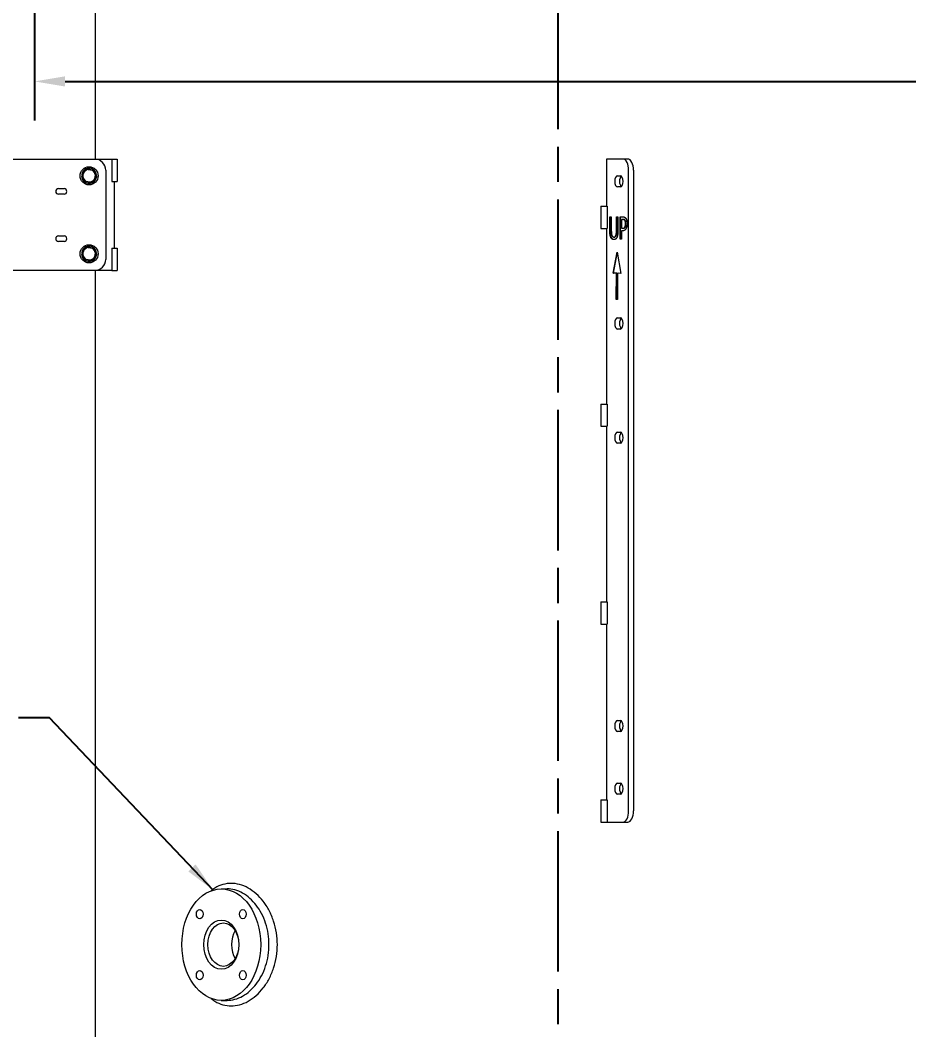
# Model space of a CAD drawing. Header units: inches. Extents: x 17 to 469, y 7 to 301.
# Drawn here: x 70.98 to 110.84, y 69.66 to 114.96 of the extents above; entities that cross this region are included whole.
import ezdxf

# ---------------------------------------------------------------- set-up
doc = ezdxf.new("R2010")
doc.units = ezdxf.units.IN
doc.header["$LTSCALE"] = 14
doc.header["$MEASUREMENT"] = 0
doc.linetypes.add('CHAIN', pattern=[0.7087, 0.4724, -0.0591, 0.1181, -0.0591])
doc.layers.add('Centerline', color=5, linetype='CHAIN', lineweight=25, true_color=0x0000ff)
for name, color, linetype, lineweight in [('Dimension (ANSI)', 7, 'Continuous', 25), ('Symbol (ANSI)', 7, 'Continuous', 25), ('Visible (ANSI)', 7, 'Continuous', 50)]:
    doc.layers.add(name, color=color, linetype=linetype, lineweight=lineweight)
doc.styles.add('MEMCOR Medium', font='arial.ttf')
doc.styles.add('Standard D-E', font='arial.ttf')
doc.dimstyles.new('Default (ANSI)', dxfattribs={"dimscale": 14, "dimtxt": 0.15, "dimasz": 0.098425, "dimexe": 0.125, "dimexo": 0.0625, "dimgap": 0.031496, "dimtad": 0, "dimtih": 1, "dimtoh": 1, "dimdec": 4, "dimrnd": 1e-08, "dimzin": 3, "dimdsep": 46, "dimlunit": 5, "dimtxsty": 'MEMCOR Medium', "dimcen": 0.09, "dimdle": 0.393701, "dimclrd": 256, "dimclre": 256, "dimclrt": 256, "dimadec": 0, "dimazin": 1, "dimtfac": 0.8, "dimtofl": 0, "dimtmove": 0, "dimatfit": 3, "dimfxl": 1, "dimfrac": 1, "dimtolj": 1, "dimtzin": 4, "dimlwd": -1, "dimlwe": -1, "dimarcsym": 0})
doc.dimstyles.new('in [mm] D-E NeptuneBenson$7', dxfattribs={"dimscale": 14, "dimtxt": 0.15, "dimasz": 0.098425, "dimexe": 0.125, "dimexo": 0.063, "dimgap": 0.031496, "dimtad": 0, "dimtih": 1, "dimtoh": 1, "dimdec": 4, "dimrnd": 1e-08, "dimzin": 3, "dimdsep": 46, "dimlunit": 5, "dimtxsty": 'Standard D-E', "dimcen": 0.09, "dimdle": 0.393701, "dimclrd": 256, "dimclre": 256, "dimclrt": 256, "dimadec": 1, "dimazin": 1, "dimtfac": 1, "dimtofl": 0, "dimtmove": 0, "dimatfit": 3, "dimfxl": 1, "dimfrac": 1, "dimtolj": 1, "dimtzin": 4, "dimlwd": -1, "dimlwe": -1, "dimarcsym": 0})

# ---------------------------------------------------------------- blocks, each defined once
blk = doc.blocks.new('*D20')
at = {"layer": 'Defpoints', "color": 0, "transparency": 16777216}
for p in [(71.619, 122.609), (118.614, 122.609), (118.614, 112.216)]:
    blk.add_point(p, dxfattribs=at)
at = {"layer": 'Dimension (ANSI)', "transparency": 16777216}
for p, q in [((71.619, 121.734), (71.619, 110.466)), ((118.614, 121.734), (118.614, 110.466)), ((72.997, 112.216), (117.236, 112.216)), ((118.614, 112.216), (119.992, 112.216))]:
    blk.add_line(p, q, dxfattribs=at)
for points in [[(72.997, 112.445), (72.997, 111.986), (71.619, 112.216)], [(117.236, 112.445), (117.236, 111.986), (118.614, 112.216)]]:
    blk.add_solid(points, dxfattribs=at)
at = {"layer": 'Dimension (ANSI)', "transparency": 16777216, "char_height": 2.1, "attachment_point": 5, "style": 'MEMCOR Medium'}
for s, insert in [('\\A1; 47 in', (128.391, 113.707)), ('\\A1;[1193.7 mm]', (128.391, 110.429))]:
    blk.add_mtext(s, dxfattribs=dict(at, insert=insert))
blk = doc.blocks.new('*D21')
at = {"layer": 'Defpoints', "color": 0, "transparency": 16777216}
for p in [(73.257, 123.979), (40.949, 40.229), (74.882, 40.229)]:
    blk.add_point(p, dxfattribs=at)
at = {"layer": 'Dimension (ANSI)', "transparency": 16777216}
for p, q in [((72.382, 123.979), (39.199, 123.979)), ((40.949, 122.601), (40.949, 96.498)), ((40.949, 41.607), (40.949, 88.609)), ((74.007, 40.229), (39.199, 40.229))]:
    blk.add_line(p, q, dxfattribs=at)
for points in [[(40.72, 122.601), (41.179, 122.601), (40.949, 123.979)], [(40.72, 41.607), (41.179, 41.607), (40.949, 40.229)]]:
    blk.add_solid(points, dxfattribs=at)
at = {"layer": 'Dimension (ANSI)', "transparency": 16777216, "char_height": 2.1, "attachment_point": 5, "style": 'MEMCOR Medium'}
for s, insert in [('\\A1; 83{\\H0.8x;\\S3#4;} in', (40.949, 94.711)), ('\\A1;[2127.3 mm]', (40.949, 90.767))]:
    blk.add_mtext(s, dxfattribs=dict(at, insert=insert))
blk = doc.blocks.new('*D27')
at = {"layer": 'Defpoints', "color": 0, "transparency": 16777216}
for p in [(28.833, 132.744), (29.483, 132.744), (74.882, 40.229)]:
    blk.add_point(p, dxfattribs=at)
at = {"layer": 'Dimension (ANSI)', "transparency": 16777216}
for p, q in [((29.483, 131.366), (29.483, 82.85)), ((29.483, 41.607), (29.483, 74.985)), ((74.007, 40.229), (27.733, 40.229))]:
    blk.add_line(p, q, dxfattribs=at)
for points in [[(29.254, 131.366), (29.713, 131.366), (29.483, 132.744)], [(29.254, 41.607), (29.713, 41.607), (29.483, 40.229)]]:
    blk.add_solid(points, dxfattribs=at)
at = {"layer": 'Dimension (ANSI)', "transparency": 16777216, "char_height": 2.1, "attachment_point": 5, "style": 'MEMCOR Medium'}
for s, insert in [('\\A1; 92{\\H0.8x;\\S1#2;} in', (29.483, 81.063)), ('\\A1;[2349.9 mm]', (29.483, 77.131))]:
    blk.add_mtext(s, dxfattribs=dict(at, insert=insert))

msp = doc.modelspace()

# ---------------------------------------------------------------- linework, layer by layer
at = {"layer": 'Centerline', "ltscale": 0.952448}
msp.add_line((95.116469, 43.922673), (95.116469, 132.550677), dxfattribs=at)
at = {"layer": 'Visible (ANSI)', "linetype": 'Continuous', "lineweight": 18}
for p, q in [((74.366007, 108.729368), (74.366007, 116.229368)), ((68.964004, 108.729368), (74.322447, 108.729368)), ((74.322447, 108.729368), (75.084638, 108.729368)), ((75.084638, 108.729368), (75.327751, 108.729368)), ((75.084638, 108.729368), (75.084638, 107.729368)), ((75.327751, 108.729368), (75.327751, 107.729368)), ((98.025221, 108.729368), (97.275221, 108.729368)), ((97.275221, 108.729368), (97.275221, 106.619368)), ((98.241727, 108.729368), (98.025221, 108.729368)), ((73.733307, 107.955197), (73.781277, 107.951953)), ((73.767191, 108.047121), (73.73965, 108.048983)), ((74.822447, 108.229368), (74.822447, 104.229368)), ((97.775221, 107.979368), (97.900221, 107.979368)), ((98.275221, 79.479368), (98.275221, 108.229368)), ((98.491727, 108.229368), (98.491727, 79.479368)), ((72.697447, 107.404368), (72.947447, 107.404368)), ((75.084638, 107.729368), (75.327751, 107.729368)), ((75.197447, 107.729368), (75.197447, 104.729368)), ((97.900221, 107.479368), (97.775221, 107.479368)), ((72.947447, 107.154368), (72.697447, 107.154368)), ((97.03346, 106.619368), (97.313828, 106.619368)), ((97.03346, 106.619368), (97.03346, 105.619368)), ((97.313828, 106.619368), (97.313828, 105.619368)), ((97.431772, 105.514952), (97.431772, 106.138939)), ((97.431772, 106.138939), (97.498223, 106.138939)), ((97.453423, 105.514952), (97.453423, 106.138939)), ((97.498223, 106.138939), (97.498223, 105.514952)), ((97.727153, 106.138939), (97.793604, 106.138939)), ((97.727153, 105.51171), (97.727153, 106.138939)), ((97.748804, 105.51171), (97.748804, 106.138939)), ((97.793604, 106.138939), (97.793604, 105.514952)), ((97.888823, 105.138939), (97.888823, 106.138939)), ((97.888823, 106.138939), (98.01443, 106.138939)), ((97.910473, 105.138939), (97.910473, 106.138939)), ((98.010378, 106.023866), (97.955273, 106.023866)), ((97.955273, 106.023866), (97.955273, 105.625162)), ((98.010378, 106.023866), (98.032029, 106.023866)), ((97.03346, 105.619368), (97.313828, 105.619368)), ((97.275221, 105.619368), (97.275221, 97.739368)), ((97.955273, 105.625162), (98.000654, 105.625162)), ((98.000654, 105.625162), (98.022305, 105.625162)), ((98.107218, 105.68513), (98.128869, 105.68513)), ((72.697447, 105.284368), (72.947447, 105.284368)), ((97.612485, 105.231321), (97.634136, 105.231321)), ((97.955273, 105.138939), (97.888823, 105.138939)), ((97.955273, 105.51171), (97.955273, 105.138939)), ((98.011594, 105.51171), (97.955273, 105.51171)), ((72.947447, 105.034368), (72.697447, 105.034368)), ((75.084638, 104.729368), (75.327751, 104.729368)), ((75.084638, 104.729368), (75.084638, 103.729368)), ((75.327751, 104.729368), (75.327751, 103.729368)), ((73.733307, 104.455197), (73.781277, 104.451953)), ((73.767191, 104.547121), (73.73965, 104.548983)), ((97.574811, 103.609855), (97.757114, 104.553016)), ((97.596461, 103.609855), (97.767604, 104.495274)), ((97.757114, 104.553016), (97.929713, 103.60292)), ((74.322447, 103.729368), (68.964004, 103.729368)), ((75.084638, 103.729368), (74.322447, 103.729368)), ((74.366007, 59.311241), (74.366007, 103.729368)), ((75.084638, 103.729368), (75.327751, 103.729368)), ((97.722919, 103.607757), (97.574811, 103.609855)), ((97.574811, 103.609855), (97.596461, 103.609855)), ((97.744569, 103.607757), (97.596461, 103.609855)), ((97.715702, 102.431836), (97.722919, 103.607757)), ((97.722919, 103.607757), (97.744569, 103.607757)), ((97.737354, 102.432099), (97.744569, 103.607757)), ((97.779565, 103.606432), (97.773384, 102.432535)), ((97.779565, 103.606432), (97.801216, 103.606432)), ((97.929713, 103.60292), (97.779565, 103.606432)), ((97.929621, 103.603429), (97.801216, 103.606432)), ((97.773384, 102.432535), (97.715702, 102.431836)), ((97.775221, 101.604368), (97.900221, 101.604368)), ((97.900221, 101.104368), (97.775221, 101.104368)), ((97.03346, 97.739368), (97.313828, 97.739368)), ((97.03346, 97.739368), (97.03346, 96.739368)), ((97.313828, 97.739368), (97.313828, 96.739368)), ((97.03346, 96.739368), (97.313828, 96.739368)), ((97.275221, 96.739368), (97.275221, 88.859368)), ((97.775221, 96.479368), (97.900221, 96.479368)), ((97.900221, 95.979368), (97.775221, 95.979368)), ((97.03346, 88.859368), (97.313828, 88.859368)), ((97.03346, 88.859368), (97.03346, 87.859368)), ((97.313828, 88.859368), (97.313828, 87.859368)), ((97.03346, 87.859368), (97.313828, 87.859368)), ((97.275221, 87.859368), (97.275221, 79.979368)), ((97.775221, 83.541868), (97.900221, 83.541868)), ((97.900221, 83.041868), (97.775221, 83.041868)), ((97.775221, 80.729368), (97.900221, 80.729368)), ((97.900221, 80.229368), (97.775221, 80.229368)), ((97.03346, 79.979368), (97.313828, 79.979368)), ((97.03346, 79.979368), (97.03346, 78.979368)), ((97.313828, 79.979368), (97.313828, 78.979368)), ((97.03346, 78.979368), (97.313828, 78.979368)), ((97.313828, 78.979368), (98.025221, 78.979368)), ((98.025221, 78.979368), (98.241727, 78.979368)), ((80.001735, 75.979368), (80.26745, 75.979368)), ((80.001735, 70.979368), (80.26745, 70.979368))]:
    msp.add_line(p, q, dxfattribs=at)
for centre in [(74.072447, 107.979368), (74.072447, 104.479368)]:
    msp.add_circle(centre, 0.406, dxfattribs=at)
for centre, radius, start, end in [((74.072447, 107.979368), 0.34, 184.0766001, 168.1851138), ((74.322447, 108.229368), 0.5, 0, 90), ((74.072447, 107.979368), 0.281, 141.4696623, 201.4696623), ((74.072447, 107.979368), 0.281, 201.4696623, 261.4696623), ((74.072447, 107.979368), 0.281, 81.4696623, 141.4696623), ((74.072447, 107.979368), 0.281, 21.4696623, 81.4696623), ((74.072447, 107.979368), 0.281, 321.4696623, 21.4696623), ((72.697447, 107.279368), 0.125, 90, 270), ((72.947447, 107.279368), 0.125, 270, 90), ((74.072447, 107.979368), 0.281, 261.4696623, 321.4696623), ((72.697447, 105.159368), 0.125, 90, 270), ((72.947447, 105.159368), 0.125, 270, 90), ((74.072447, 104.479368), 0.34, 184.0766001, 168.1851138), ((74.072447, 104.479368), 0.281, 81.4696623, 141.4696623), ((74.072447, 104.479368), 0.281, 21.4696623, 81.4696623), ((74.072447, 104.479368), 0.281, 141.4696623, 201.4696623), ((74.072447, 104.479368), 0.281, 201.4696623, 261.4696623), ((74.072447, 104.479368), 0.281, 261.4696623, 321.4696623), ((74.072447, 104.479368), 0.281, 321.4696623, 21.4696623), ((74.322447, 104.229368), 0.5, 270, 0)]:
    msp.add_arc(centre, radius, start, end, dxfattribs=at)
for centre, major_axis, ratio, start_param, end_param in [((98.025221, 108.229368), (0, 0.5), 0.5, 4.71238898, 6.283185307), ((98.241727, 108.229368), (0, 0.5), 0.5, 4.71238898, 6.283185307), ((97.775221, 107.729368), (0, -0.25), 0.5, 3.141592654, 6.283185307), ((97.991727, 107.729368), (0, 0.25), 0.5, 0.374734433, 2.766858221), ((97.900221, 107.729368), (0, 0.25), 0.5, 3.141592654, 6.283185307), ((97.775221, 101.354368), (0, -0.25), 0.5, 3.141592654, 6.283185307), ((97.991727, 101.354368), (0, 0.25), 0.5, 0.374734433, 2.766858221), ((97.900221, 101.354368), (0, 0.25), 0.5, 3.141592654, 6.283185307), ((97.775221, 96.229368), (0, -0.25), 0.5, 3.141592654, 6.283185307), ((97.991727, 96.229368), (0, 0.25), 0.5, 0.374734433, 2.766858221), ((97.900221, 96.229368), (0, 0.25), 0.5, 3.141592654, 6.283185307), ((97.775221, 83.291868), (0, -0.25), 0.5, 3.141592654, 6.283185307), ((97.991727, 83.291868), (0, 0.25), 0.5, 0.374734433, 2.766858221), ((97.900221, 83.291868), (0, 0.25), 0.5, 3.141592654, 6.283185307), ((97.775221, 80.479368), (0, -0.25), 0.5, 3.141592654, 6.283185307), ((97.991727, 80.479368), (0, 0.25), 0.5, 0.374734433, 2.766858221), ((97.900221, 80.479368), (0, 0.25), 0.5, 3.141592654, 6.283185307), ((98.025221, 79.479368), (0, -0.5), 0.5, 0, 1.570796327), ((98.241727, 79.479368), (0, -0.5), 0.5, 0, 1.570796327), ((81.147248, 73.479368), (0, -0.975), 0.707106781, 4.011241666, 5.413536294)]:
    msp.add_ellipse(centre, major_axis=major_axis, ratio=ratio, start_param=start_param, end_param=end_param, dxfattribs=at)
for centre, major_axis in [((80.001735, 73.479368), (0, 2.5)), ((79.032985, 74.849387), (0, 0.210937)), ((80.970485, 74.849387), (0, -0.210937)), ((80.001735, 73.479368), (0, -1.105)), ((80.093659, 73.479368), (0, 0.975)), ((79.032985, 72.109349), (0, 0.210937)), ((80.970485, 72.109349), (0, -0.210937))]:
    msp.add_ellipse(centre, major_axis=major_axis, ratio=0.707106781, dxfattribs=at)
for points in [[(73.852626, 108.154411), (73.899529, 108.213312), (73.953687, 108.281324)], [(73.953687, 108.281324), (74.039667, 108.268428), (74.114128, 108.25726)], [(73.751565, 108.027498), (73.805724, 108.09551), (73.852626, 108.154411)], [(73.810945, 107.87652), (73.783387, 107.946589), (73.751565, 108.027498)], [(73.870324, 107.725542), (73.838503, 107.80645), (73.810945, 107.87652)], [(74.114128, 108.25726), (74.188589, 108.246091), (74.274569, 108.233195)], [(74.274569, 108.233195), (74.30639, 108.152286), (74.333948, 108.082216)], [(74.393328, 107.931238), (74.339169, 107.863226), (74.292267, 107.804325)], [(74.333948, 108.082216), (74.361507, 108.012147), (74.393328, 107.931238)], [(74.030765, 107.701477), (73.956304, 107.712645), (73.870324, 107.725542)], [(74.191206, 107.677412), (74.105226, 107.690308), (74.030765, 107.701477)], [(74.292267, 107.804325), (74.245364, 107.745424), (74.191206, 107.677412)], [(73.852626, 104.654411), (73.899529, 104.713312), (73.953687, 104.781324)], [(73.953687, 104.781324), (74.039667, 104.768428), (74.114128, 104.75726)], [(74.114128, 104.75726), (74.188589, 104.746091), (74.274569, 104.733195)], [(74.274569, 104.733195), (74.30639, 104.652286), (74.333948, 104.582216)], [(73.751565, 104.527498), (73.805724, 104.59551), (73.852626, 104.654411)], [(73.810945, 104.37652), (73.783387, 104.446589), (73.751565, 104.527498)], [(73.870324, 104.225542), (73.838503, 104.30645), (73.810945, 104.37652)], [(74.030765, 104.201477), (73.956304, 104.212645), (73.870324, 104.225542)], [(74.292267, 104.304325), (74.245364, 104.245424), (74.191206, 104.177412)], [(74.393328, 104.431238), (74.339169, 104.363226), (74.292267, 104.304325)], [(74.333948, 104.582216), (74.361507, 104.512147), (74.393328, 104.431238)], [(74.191206, 104.177412), (74.105226, 104.190308), (74.030765, 104.201477)]]:
    msp.add_rational_spline(points, [1, 1.0379548493, 1], degree=2, dxfattribs=at)
for points in [[(98.099519, 105.985778), (98.083717, 106.006848), (98.041578, 106.023866), (98.010378, 106.023866)], [(98.01443, 106.138939), (98.059001, 106.138939), (98.1214, 106.109765), (98.145306, 106.07654)], [(98.145306, 106.07654), (98.173263, 106.038452), (98.204868, 105.920948), (98.204868, 105.83748)], [(98.000654, 105.625162), (98.041173, 105.625162), (98.091011, 105.651094), (98.107218, 105.68513)], [(98.161108, 105.615438), (98.135176, 105.564384), (98.065079, 105.51171), (98.011594, 105.51171)], [(98.135581, 105.833428), (98.135581, 105.885292), (98.117753, 105.961467), (98.099519, 105.985778)], [(98.107218, 105.68513), (98.12221, 105.715114), (98.135581, 105.785616), (98.135581, 105.833428)], [(98.204868, 105.83748), (98.204868, 105.77265), (98.181772, 105.655957), (98.161108, 105.615438)], [(97.479584, 105.210252), (97.453247, 105.262115), (97.431772, 105.407982), (97.431772, 105.514952)], [(97.612485, 105.117869), (97.56832, 105.117869), (97.50268, 105.16406), (97.479584, 105.210252)], [(97.498223, 105.514952), (97.498223, 105.44526), (97.507137, 105.351256), (97.519698, 105.313169)], [(97.519698, 105.313169), (97.533069, 105.27265), (97.57926, 105.231321), (97.612485, 105.231321)], [(97.612485, 105.231321), (97.643685, 105.231321), (97.692307, 105.27265), (97.705678, 105.313169)], [(97.745792, 105.210252), (97.721886, 105.16325), (97.658677, 105.117869), (97.612485, 105.117869)], [(97.705678, 105.313169), (97.718239, 105.351256), (97.727153, 105.444449), (97.727153, 105.51171)], [(97.793604, 105.514952), (97.793604, 105.410414), (97.772534, 105.261305), (97.745792, 105.210252)]]:
    msp.add_open_spline(points, degree=2, dxfattribs=at)
for points, knots in [([(98.12117, 105.985778), (98.106888, 106.004821), (98.092468, 106.012057), (98.06779, 106.022024), (98.048792, 106.023866), (98.032029, 106.023866)], [-0.3818938296, -0.3818938296, -0.3818938296, -0.3818938296, -0.2554611271, -0.2554611271, 0, 0, 0, 0]), ([(98.022305, 105.625162), (98.037579, 105.625162), (98.054016, 105.626544), (98.086365, 105.635758), (98.096414, 105.642849), (98.112832, 105.657594), (98.121477, 105.669607), (98.128869, 105.68513)], [-0.3720280769, -0.3720280769, -0.3720280769, -0.3720280769, -0.2742790033, -0.2742790033, -0.1633485372, -0.1633485372, 0, 0, 0, 0]), ([(98.157232, 105.833428), (98.157232, 105.85371), (98.156209, 105.874173), (98.150642, 105.916527), (98.146309, 105.932483), (98.137071, 105.960215), (98.12976, 105.974324), (98.12117, 105.985778)], [-0.3372795691, -0.3372795691, -0.3372795691, -0.3372795691, -0.2539165575, -0.2539165575, -0.1573425254, -0.1573425254, 0, 0, 0, 0]), ([(98.128869, 105.68513), (98.133665, 105.694724), (98.138029, 105.705131), (98.145806, 105.728535), (98.148562, 105.739903), (98.155514, 105.77656), (98.157232, 105.805445), (98.157232, 105.833428)], [-0.3778990738, -0.3778990738, -0.3778990738, -0.3778990738, -0.2983955769, -0.2983955769, -0.2132300142, -0.2132300142, 0, 0, 0, 0]), ([(97.501235, 105.210252), (97.492536, 105.227381), (97.485033, 105.246393), (97.472476, 105.288662), (97.467656, 105.311305), (97.459636, 105.365783), (97.453423, 105.419948), (97.453423, 105.514952)], [-1.834872944, -1.834872944, -1.834872944, -1.834872944, -1.283211598, -1.283211598, -0.723930443, -0.723930443, 0, 0, 0, 0]), ([(97.623581, 105.118209), (97.6113, 105.119014), (97.598978, 105.121295), (97.573288, 105.130399), (97.560016, 105.137777), (97.529958, 105.163366), (97.514522, 105.183678), (97.501235, 105.210252)], [-0.6846163322, -0.6846163322, -0.6846163322, -0.6846163322, -0.4978653255, -0.4978653255, -0.2863653536, -0.2863653536, 0, 0, 0, 0]), ([(97.634136, 105.231321), (97.647401, 105.231321), (97.660693, 105.234123), (97.681441, 105.245166), (97.693614, 105.253045), (97.714181, 105.28086), (97.721508, 105.295529), (97.727329, 105.313169)], [-0.7299087878, -0.7299087878, -0.7299087878, -0.7299087878, -0.3783755563, -0.3783755563, -0.1610495695, -0.1610495695, 0, 0, 0, 0]), ([(97.727329, 105.313169), (97.735865, 105.339053), (97.741434, 105.367397), (97.745854, 105.413609), (97.748804, 105.447933), (97.748804, 105.51171)], [-1.425366243, -1.425366243, -1.425366243, -1.425366243, -0.485984079, -0.485984079, 0, 0, 0, 0]), ([(79.543906, 71.064712), (79.599998, 71.01862), (79.658263, 70.976781), (79.831893, 70.869561), (79.951932, 70.816462), (80.196723, 70.746791), (80.321481, 70.730234), (80.565872, 70.730234), (80.693763, 70.746791), (80.951368, 70.816462), (81.08108, 70.869561), (81.332672, 71.009904), (81.454744, 71.09726), (81.68264, 71.299057), (81.788444, 71.41351), (81.977099, 71.657364), (82.066435, 71.795129), (82.224909, 72.095177), (82.29404, 72.257454), (82.405515, 72.596058), (82.447935, 72.772658), (82.50366, 73.127905), (82.516949, 73.306555), (82.516949, 73.652181), (82.50366, 73.830831), (82.447935, 74.186078), (82.405515, 74.362678), (82.29404, 74.701282), (82.224909, 74.863559), (82.066435, 75.163608), (81.977099, 75.301372), (81.788444, 75.545226), (81.68264, 75.65968), (81.454744, 75.861476), (81.332672, 75.948832), (81.08108, 76.089175), (80.951368, 76.142274), (80.693763, 76.211945), (80.565872, 76.228502), (80.321481, 76.228502), (80.196723, 76.211945), (79.951932, 76.142274), (79.831893, 76.089175), (79.658263, 75.981955), (79.599998, 75.940117), (79.543906, 75.894024)], [7.205740835, 7.205740835, 7.205740835, 7.205740835, 7.900980729, 7.900980729, 9.217801578, 9.217801578, 10.534622428, 10.534622428, 11.851443278, 11.851443278, 13.168264127, 13.168264127, 14.485084977, 14.485084977, 15.801905827, 15.801905827, 17.118740584, 17.118740584, 18.435575341, 18.435575341, 19.752410099, 19.752410099, 21.069244856, 21.069244856, 22.386079613, 22.386079613, 23.70291437, 23.70291437, 25.019749128, 25.019749128, 26.336583885, 26.336583885, 27.653404735, 27.653404735, 28.970225584, 28.970225584, 30.287046434, 30.287046434, 31.603867284, 31.603867284, 32.920688133, 32.920688133, 34.237508983, 34.237508983, 34.932748876, 34.932748876, 34.932748876, 34.932748876]), ([(80.26745, 70.979368), (80.378546, 70.979368), (80.494682, 70.994417), (80.728326, 71.057757), (80.845832, 71.106034), (81.073506, 71.233647), (81.183849, 71.313086), (81.389662, 71.496608), (81.485116, 71.600704), (81.655198, 71.822499), (81.735667, 71.947801), (81.878319, 72.220695), (81.940498, 72.368281), (82.040719, 72.676211), (82.078831, 72.836802), (82.128888, 73.159823), (82.140819, 73.322255), (82.140819, 73.636481), (82.128888, 73.798913), (82.078831, 74.121934), (82.040719, 74.282526), (81.940498, 74.590455), (81.878319, 74.738041), (81.735667, 75.010935), (81.655198, 75.136237), (81.485116, 75.358033), (81.389662, 75.462128), (81.183849, 75.64565), (81.073506, 75.725089), (80.845832, 75.852702), (80.728326, 75.900979), (80.494682, 75.964319), (80.378546, 75.979368), (80.26745, 75.979368)], [-28.73279674, -28.73279674, -28.73279674, -28.73279674, -27.535600985, -27.535600985, -26.338405229, -26.338405229, -25.141209474, -25.141209474, -23.944013719, -23.944013719, -22.746809746, -22.746809746, -21.549605773, -21.549605773, -20.3524018, -20.3524018, -19.155197827, -19.155197827, -17.957993854, -17.957993854, -16.760789881, -16.760789881, -15.563585908, -15.563585908, -14.366381935, -14.366381935, -13.16918618, -13.16918618, -11.971990424, -11.971990424, -10.774794669, -10.774794669, -9.577598913, -9.577598913, -9.577598913, -9.577598913])]:
    msp.add_open_spline(points, degree=3, knots=knots, dxfattribs=at)

# ---------------------------------------------------------------- dimensions: what is measured, and where the dimension line sits
at = {"layer": 'Dimension (ANSI)'}
for base, p1, p2, angle, text, override, picture, middle in [((29.483385, 132.744368), (74.881901, 40.229368), (28.832773, 132.744368), 90, ' <> in\\X[2349.9 mm]', {"dimgap": 0.031496, "dimdec": 4, "dimpost": '', "dimse2": 1, "dimtol": 0, "dimlim": 0, "dimtp": 0, "dimtm": 0, "dimtdec": 2, "dimatfit": 1}, '*D27', (29.483385, 78.91776)), ((40.949209, 40.229368), (73.257306, 123.979368), (74.881901, 40.229368), 90, ' <> in\\X[2127.3 mm]', {"dimgap": 0.031496, "dimdec": 4, "dimpost": '', "dimtol": 0, "dimlim": 0, "dimtp": 0, "dimtm": 0, "dimtdec": 2, "dimatfit": 1}, '*D21', (40.949209, 92.553453)), ((118.614266, 112.215667), (71.618671, 122.609368), (118.614266, 122.609368), 180, ' <> in\\X[1193.7 mm]', {"dimgap": 0.031496, "dimtih": 0, "dimtoh": 0, "dimdec": 4, "dimpost": '', "dimtol": 0, "dimlim": 0, "dimtp": 0, "dimtm": 0, "dimtdec": 2, "dimatfit": 2}, '*D20', (128.391248, 112.215667))]:
    dim = msp.add_linear_dim(base=base, p1=p1, p2=p2, angle=angle, text=text, dimstyle='Default (ANSI)', override=override, dxfattribs=at)
    dim.commit()
    dim.dimension.update_dxf_attribs({"geometry": picture, "text_midpoint": middle, "dimtype": 160})

# ---------------------------------------------------------------- leaders
at = {"layer": 'Symbol (ANSI)', "annotation_type": 0, "has_hookline": 1, "hookline_direction": 1, "text_width": 21.671829}
msp.add_leader([(79.635674, 75.925181), (72.288755, 83.652974), (70.910802, 83.652974)], dimstyle='in [mm] D-E NeptuneBenson$7', override={"dimtad": 0}, dxfattribs=at)

doc.saveas('drawing.dxf')
